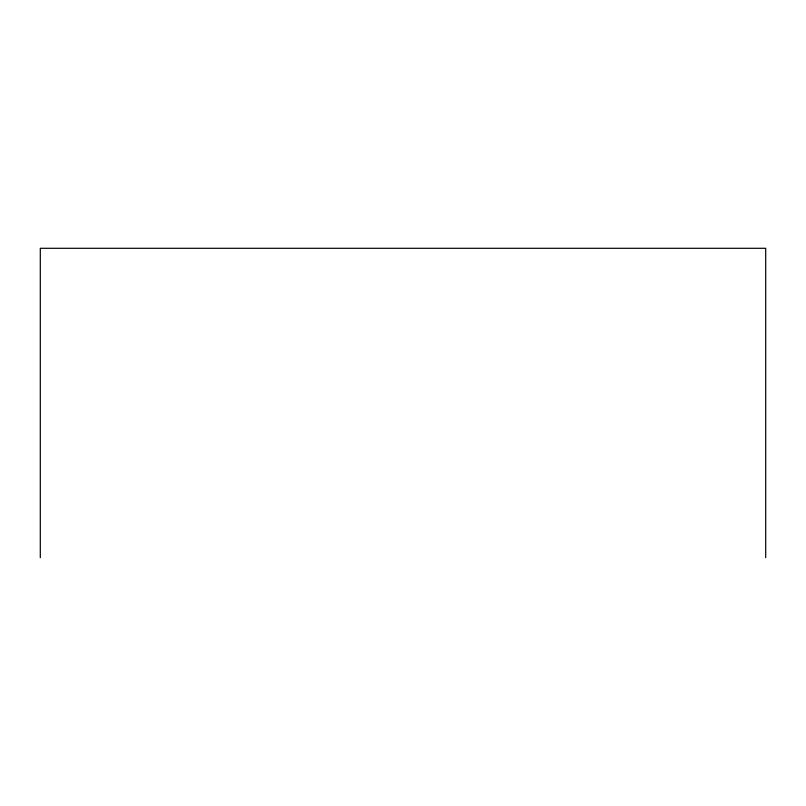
<?xml version="1.0" encoding="UTF-8"?>
<svg xmlns="http://www.w3.org/2000/svg" width="806" height="806" viewBox="0 0 806 806"><rect width="100%" height="100%" fill="white"/><g stroke="black" fill="none" stroke-linecap="round" stroke-linejoin="round"><path stroke-width="1.21" d="M765.7 557.702L765.7 248.298L40.3 248.298L40.3 557.702"/></g></svg>
